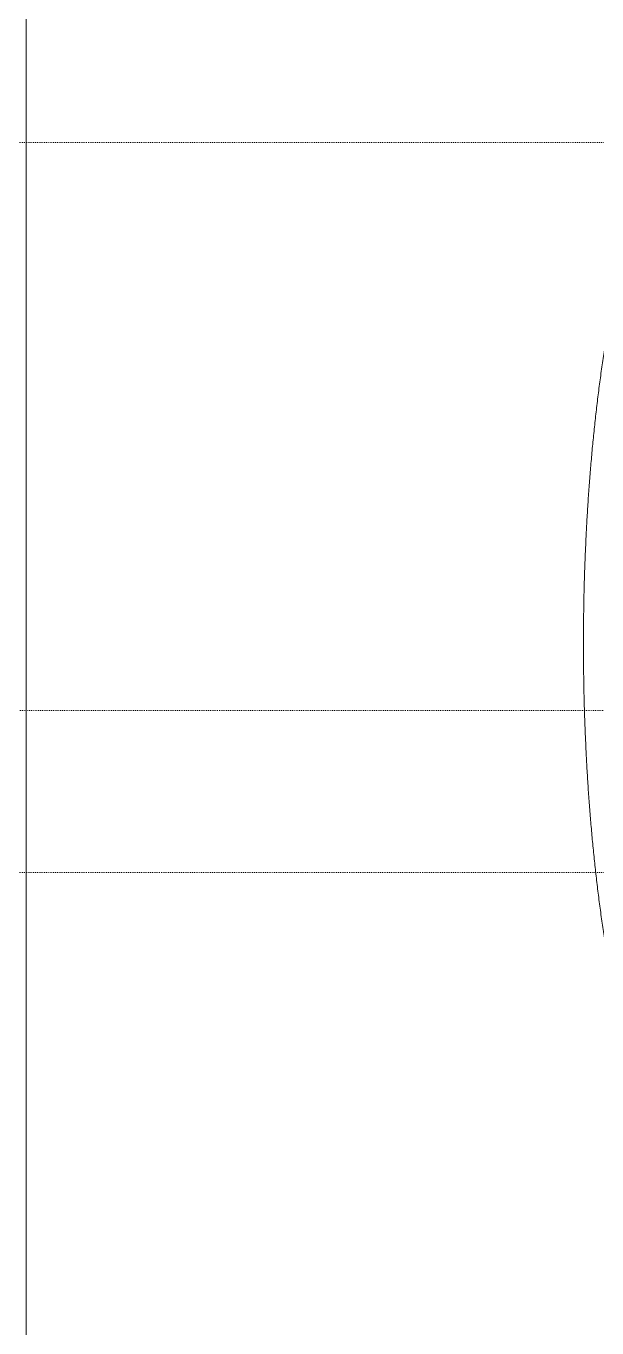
# Model space of a CAD drawing. Extents: x -3709 to 34975, y -230 to 8245.
# Drawn here: x 31301.3 to 31371.7, y 1438.3 to 1598.8 of the extents above; entities that cross this region are included whole.
import ezdxf
from ezdxf.xclip import XClip

# ---------------------------------------------------------------- set-up
doc = ezdxf.new("R2010")
doc.units = 0
doc.header["$XCLIPFRAME"] = 0
doc.linetypes.add('DOT2', pattern=[0.125, 0, -0.125])
doc.layers.get('0').update_dxf_attribs({"color": 9, "lineweight": 9})
for name, color, linetype, lineweight in [('04', 9, 'Continuous', 9), ('06D', 9, 'Continuous', 9), ('20', 9, 'DOT2', 9)]:
    doc.layers.add(name, color=color, linetype=linetype, lineweight=lineweight)

# ---------------------------------------------------------------- blocks, each defined once
blk = doc.blocks.new('p-araba-polo')
for points in [[(3.8174, 0.6444), (3.8199, 0.638), (3.8249, 0.6251), (3.8318, 0.6056), (3.8384, 0.5859), (3.8446, 0.566), (3.8505, 0.5459), (3.856, 0.5257), (3.8613, 0.5053), (3.8662, 0.4849), (3.8708, 0.4643), (3.8752, 0.4436), (3.8792, 0.4228), (3.883, 0.4019), (3.8866, 0.3809), (3.8899, 0.3599), (3.893, 0.3389), (3.8958, 0.3178), (3.8985, 0.2966), (3.9009, 0.2755), (3.9031, 0.2543), (3.9051, 0.2331), (3.9069, 0.2119), (3.9086, 0.1907), (3.91, 0.1695), (3.9113, 0.1483), (3.9123, 0.1271), (3.9133, 0.1059), (3.914, 0.0847), (3.9146, 0.0635), (3.915, 0.0423), (3.9152, 0.0212), (3.9153, 0.0071), (3.9153, 0)], [(3.8174, -0.6444), (3.8199, -0.638), (3.8249, -0.6251), (3.8318, -0.6056), (3.8384, -0.5859), (3.8446, -0.566), (3.8505, -0.5459), (3.856, -0.5257), (3.8613, -0.5053), (3.8662, -0.4849), (3.8708, -0.4643), (3.8752, -0.4435), (3.8792, -0.4228), (3.883, -0.4019), (3.8866, -0.3809), (3.8899, -0.3599), (3.893, -0.3389), (3.8958, -0.3178), (3.8985, -0.2966), (3.9009, -0.2755), (3.9031, -0.2543), (3.9051, -0.2331), (3.9069, -0.2119), (3.9086, -0.1907), (3.91, -0.1695), (3.9113, -0.1483), (3.9123, -0.1271), (3.9133, -0.1059), (3.914, -0.0847), (3.9146, -0.0635), (3.915, -0.0423), (3.9152, -0.0212), (3.9153, -0.007), (3.9153, 0)]]:
    blk.add_open_spline(points, degree=3, knots=[0, 0, 0, 0, 0.031503, 0.063111, 0.094824, 0.126637, 0.158547, 0.190546, 0.222628, 0.254786, 0.287011, 0.319297, 0.351636, 0.384021, 0.416445, 0.448899, 0.481372, 0.513858, 0.546357, 0.578861, 0.611362, 0.643854, 0.676332, 0.708795, 0.741239, 0.773662, 0.806063, 0.838441, 0.870794, 0.903125, 0.935433, 0.967723, 1, 1, 1, 1])
for points, degree in [([(3.9153, 0), (3.9153, 0), (3.9153, 0), (3.9154, 0), (3.9154, 0)], 4), ([(3.9153, 0), (3.9154, 0), (3.9154, 0), (3.9154, 0), (3.9154, 0), (3.9154, 0), (3.9154, 0)], 6), ([(3.9153, 0), (3.9153, 0), (3.9153, 0), (3.9154, 0), (3.9154, 0)], 4), ([(3.9153, 0), (3.9154, 0), (3.9154, 0), (3.9154, 0), (3.9154, 0), (3.9154, 0), (3.9154, 0)], 6)]:
    blk.add_open_spline(points, degree=degree)
blk = doc.blocks.new('catikatirevizepergole-krt')
for points in [[(-30, 810), (-30, 740), (-800, 740), (-800, 810)], [(-30, 720), (-30, 650), (-800, 650), (-800, 720)]]:
    blk.add_lwpolyline(points, close=True)

msp = doc.modelspace()

# ---------------------------------------------------------------- linework, layer by layer
at = {"layer": '06D'}
for points in [[(31301.33, 1402.4), (31301.33, 1652.4), (30801.33, 1652.4), (30801.33, 1402.4)], [(31801.33, 1402.4), (31801.33, 1652.4), (31301.33, 1652.4), (31301.33, 1402.4)]]:
    msp.add_lwpolyline(points, close=True, dxfattribs=at)

# ---------------------------------------------------------------- block references
at = {"layer": '04'}
ref = msp.add_blockref('p-araba-polo', (31761.57, 1522.59), dxfattribs=dict(at, xscale=-100, yscale=100, zscale=100))
XClip(ref).set_block_clipping_path([(-0.0924763951, -0.9835002962), (4.0650970395, 0.9845199444)])
at = {"layer": '20'}
msp.add_blockref('catikatirevizepergole-krt', (31648.84, 774.41), dxfattribs=at)

doc.saveas('drawing.dxf')
